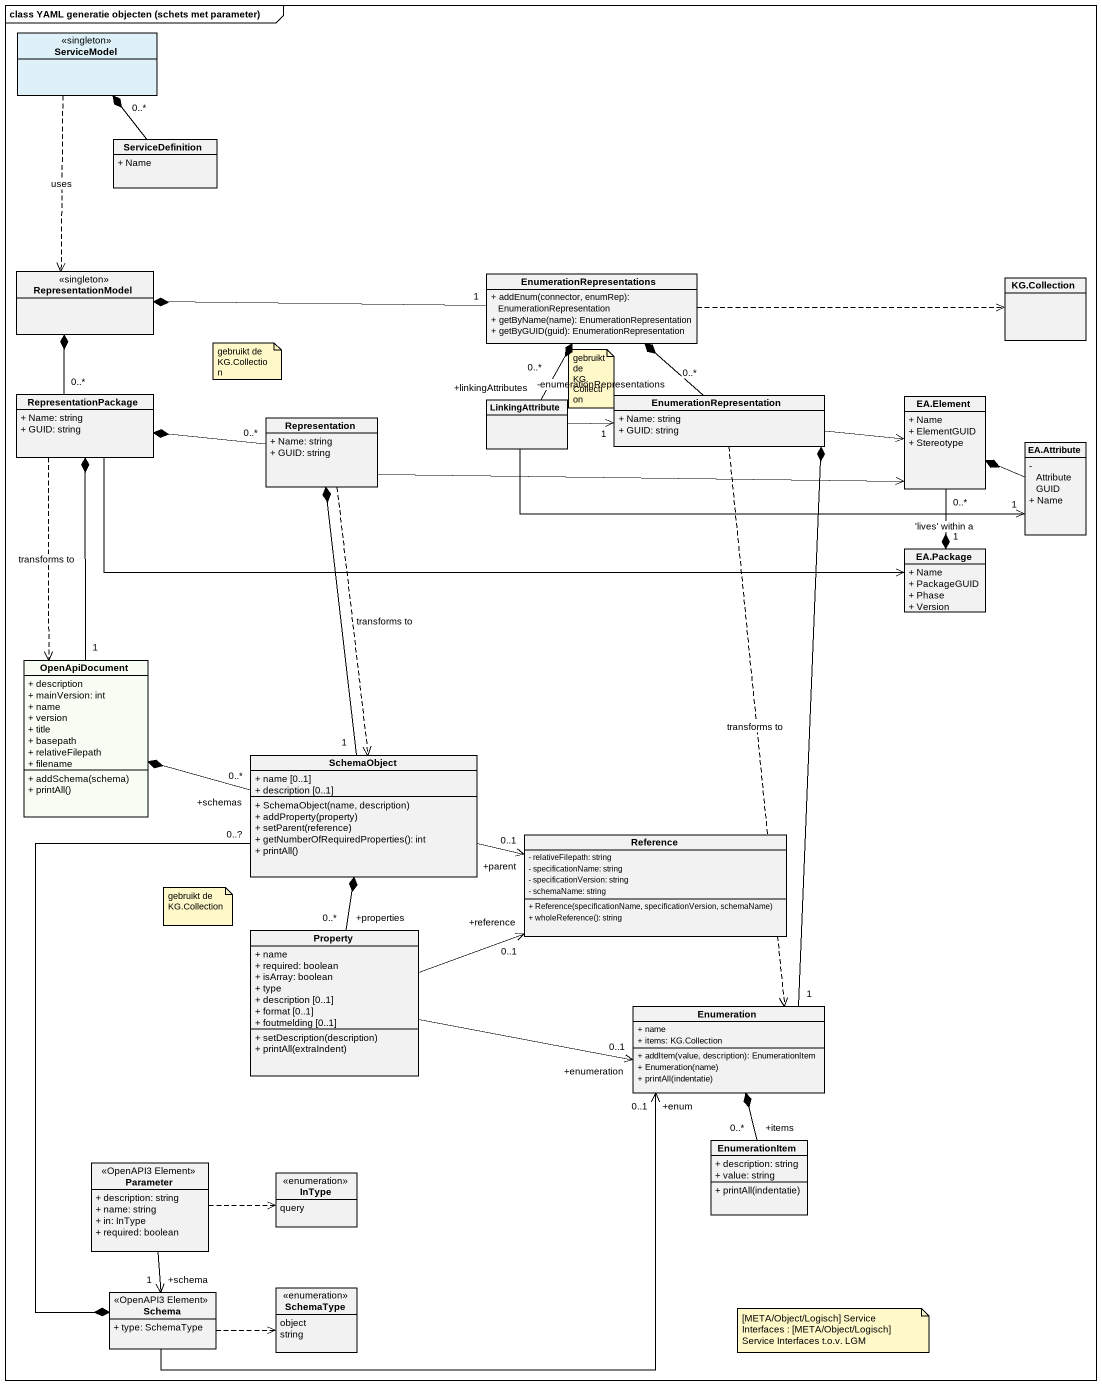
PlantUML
@startuml
mainframe class YAML generatie objecten (schets met parameter)
hide circle
hide empty members
skinparam classAttributeIconSize 0
class ServiceModel <<singleton>> #DEF1F9
class ServiceDefinition {
  + Name
}
class RepresentationModel <<singleton>>
class EnumerationRepresentations {
  + addEnum(connector, enumRep): EnumerationRepresentation
  + getByName(name): EnumerationRepresentation
  + getByGUID(guid): EnumerationRepresentation
}
class "KG.Collection" as KG_Collection
class RepresentationPackage {
  + Name: string
  + GUID: string
}
class Representation {
  + Name: string
  + GUID: string
}
class LinkingAttribute
class EnumerationRepresentation {
  + Name: string
  + GUID: string
}
class "EA.Element" as EA_Element {
  + Name
  + ElementGUID
  + Stereotype
}
class "EA.Attribute" as EA_Attribute {
  - AttributeGUID
  + Name
}
class "EA.Package" as EA_Package {
  + Name
  + PackageGUID
  + Phase
  + Version
}
class OpenApiDocument #F8FDF3 {
  + description
  + mainVersion: int
  + name
  + version
  + title
  + basepath
  + relativeFilepath
  + filename
  + addSchema(schema)
  + printAll()
}
class SchemaObject {
  + name [0..1]
  + description [0..1]
  + SchemaObject(name, description)
  + addProperty(property)
  + setParent(reference)
  + getNumberOfRequiredProperties(): int
  + printAll()
}
class Reference {
  - relativeFilepath: string
  - specificationName: string
  - specificationVersion: string
  - schemaName: string
  + Reference(specificationName, specificationVersion, schemaName)
  + wholeReference(): string
}
class Property {
  + name
  + required: boolean
  + isArray: boolean
  + type
  + description [0..1]
  + format [0..1]
  + foutmelding [0..1]
  + setDescription(description)
  + printAll(extraIndent)
}
class Enumeration {
  + name
  + items: KG.Collection
  + addItem(value, description): EnumerationItem
  + Enumeration(name)
  + printAll(indentatie)
}
class EnumerationItem {
  + description: string
  + value: string
  + printAll(indentatie)
}
class Parameter <<OpenAPI3 Element>> {
  + description: string
  + name: string
  + in: InType
  + required: boolean
}
enum InType {
  query
}
class Schema <<OpenAPI3 Element>> {
  + type: SchemaType
}
enum SchemaType {
  object
  string
}
ServiceModel ..> RepresentationModel : uses
ServiceDefinition -up-* "0..*" ServiceModel
EnumerationRepresentations "1" -left-* RepresentationModel
EnumerationRepresentations .right.> KG_Collection
RepresentationPackage "0..*" -up-* RepresentationModel
RepresentationPackage -right-> EA_Package
RepresentationPackage ..> OpenApiDocument : transforms to
Representation "0..*" -left-* RepresentationPackage
Representation -right-> EA_Element
Representation ..> SchemaObject : transforms to
LinkingAttribute "+linkingAttributes\n0..*" -up-* EnumerationRepresentations
LinkingAttribute -right-> "1" EnumerationRepresentation
LinkingAttribute -right-> "1" EA_Attribute
EnumerationRepresentation "-enumerationRepresentations\n0..*" -up-* EnumerationRepresentations
EnumerationRepresentation -right-> EA_Element
EnumerationRepresentation ..> Enumeration : transforms to
EA_Element "0..*" --* "1" EA_Package : 'lives' within a
EA_Attribute -left-* EA_Element
OpenApiDocument "1" -up-* RepresentationPackage
SchemaObject "1" -up-* Representation
SchemaObject "+schemas\n0..*" -left-* OpenApiDocument
SchemaObject -right-> "+parent\n0..1" Reference
SchemaObject "0..?" --* Schema
Property "+properties\n0..*" -up-* SchemaObject
Property -right-> "+reference\n0..1" Reference
Property -right-> "+enumeration\n0..1" Enumeration
Enumeration "1" -up-* EnumerationRepresentation
EnumerationItem "+items\n0..*" -up-* Enumeration
Parameter .right.> InType
Parameter --> "+schema\n1" Schema
Schema -right-> "+enum\n0..1" Enumeration
Schema .right.> SchemaType
note as N1
  gebruikt de KG.Collection
end note
note as N2
  gebruikt de KG.Collection
end note
note as N3
  gebruikt de KG.Collection
end note
note as N4
  [META/Object/Logisch] Service Interfaces : [META/Object/Logisch] Service Interfaces t.o.v. LGM
end note
@enduml
